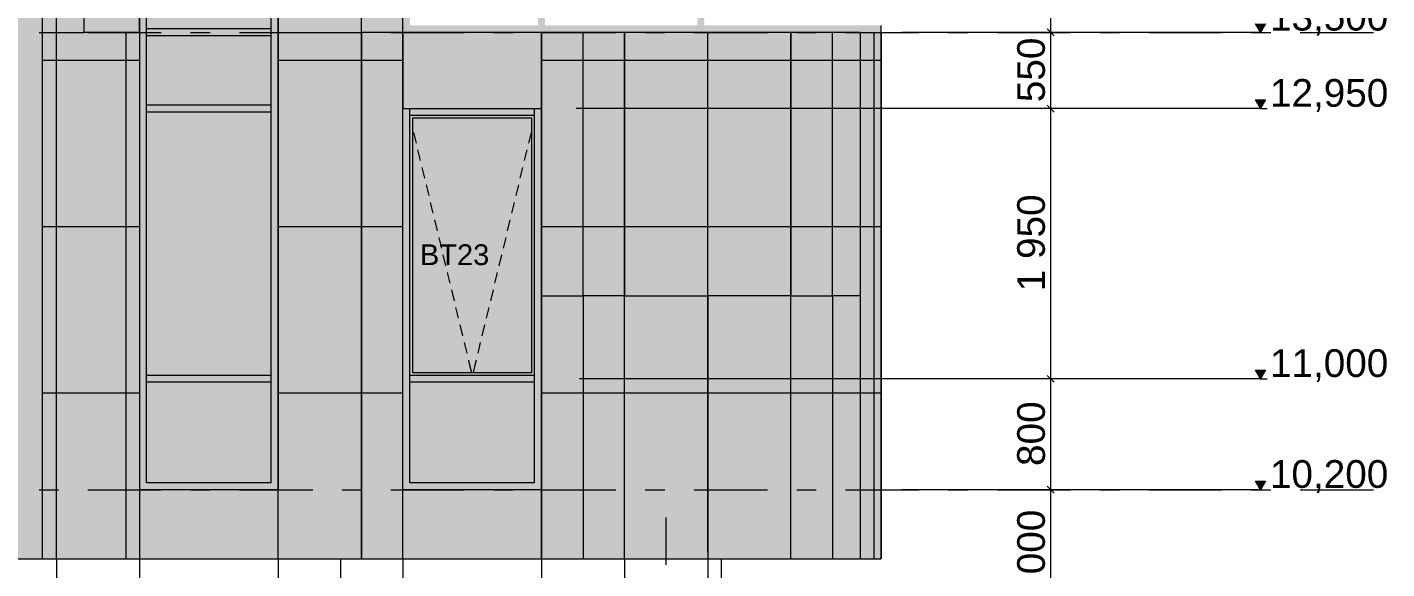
# Model space of a CAD drawing. Header units: millimetres. Extents: x 1499747 to 4230374, y -28481 to 441852.
# Drawn here: x 4151351 to 4161163, y 373458 to 377366 of the extents above; entities that cross this region are included whole.
import ezdxf

# ---------------------------------------------------------------- set-up
doc = ezdxf.new("R2010")
doc.units = ezdxf.units.MM
doc.header["$MEASUREMENT"] = 0
doc.layers.add('Чертеж и Рисунок', color=7, linetype='Continuous')
doc.styles.add('РЎР“Р•РќР•Р\xa0Р\x98Р\xa0_РЎРўР\x98Р›Р¬_2', font='')
doc.styles.get('РЎР“Р•РќР•Р\xa0Р\x98Р\xa0_РЎРўР\x98Р›Р¬_2').set_extended_font_data('GOST Common', italic=True)

msp = doc.modelspace()

# ---------------------------------------------------------------- hatches: boundary and pattern name
at = {"layer": 'Чертеж и Рисунок', "linetype": 'Continuous', "lineweight": 0, "true_color": 0xffffff}
for points in [[(4150962.66994, 399933.01142), (4150962.66994, 373528.37108), (4151462.6707, 373528.37108), (4151462.6707, 399933.01142)], [(4151462.6707, 380628.38193), (4151462.6707, 377328.37688), (4151762.67116, 377328.37688), (4151762.67116, 380628.38193)], [(4153162.8733, 380628.38193), (4153162.8733, 377328.37688), (4153762.87422, 377328.37688), (4153762.87422, 380628.38193)], [(4152062.67162, 377328.37688), (4152062.67162, 373528.37108), (4153162.8733, 373528.37108), (4153162.8733, 374028.37184), (4152162.97177, 374028.37184), (4152162.97177, 377328.37688)], [(4153762.87422, 377328.37688), (4153762.87422, 373528.37108), (4154062.87467, 373528.37108), (4154062.87467, 377328.37688)], [(4154062.87467, 377328.37688), (4154062.87467, 376778.37604), (4155062.8762, 376778.37604), (4155062.8762, 377328.37688)], [(4155062.8762, 377328.37688), (4155062.8762, 375428.37398), (4155362.87666, 375428.37398), (4155362.87666, 377328.37688)], [(4155662.87712, 377328.37688), (4155662.87712, 375428.37398), (4156262.87804, 375428.37398), (4156262.87804, 377328.37688)], [(4156862.87895, 377328.37688), (4156862.87895, 375428.37398), (4157162.87941, 375428.37398), (4157162.87941, 377328.37688)], [(4155362.87666, 375428.37398), (4155362.87666, 373528.37108), (4155662.87712, 373528.37108), (4155662.87712, 375428.37398)], [(4156262.87804, 375428.37398), (4156262.87804, 373528.37108), (4156862.87895, 373528.37108), (4156862.87895, 375428.37398)], [(4157162.87941, 373528.37108), (4157362.77971, 373528.37108), (4157362.77971, 375428.37398), (4157162.87941, 375428.37398)]]:
    msp.add_hatch(color=7, dxfattribs=at).paths.add_polyline_path(points)
at = {"layer": 'Чертеж и Рисунок', "linetype": 'Continuous', "lineweight": 0, "true_color": 0x868d8e}
for points in [[(4152162.87177, 380628.38193), (4151762.67116, 380628.38193), (4151762.67116, 377328.37688), (4152162.87177, 377328.37688)], [(4153762.87422, 380628.38193), (4153762.87422, 377328.37688), (4154062.87467, 377328.37688), (4154062.87467, 380628.38193)], [(4151462.6707, 377328.37688), (4151462.6707, 373528.37108), (4152062.67162, 373528.37108), (4152062.67162, 377328.37688)], [(4153162.8733, 377328.37688), (4153162.8733, 373528.37108), (4153762.87422, 373528.37108), (4153762.87422, 377328.37688)], [(4155362.87666, 377328.37688), (4155362.87666, 375428.37398), (4155662.87712, 375428.37398), (4155662.87712, 377328.37688)], [(4156862.87895, 377328.37688), (4156262.87804, 377328.37688), (4156262.87804, 375428.37398), (4156862.87895, 375428.37398)], [(4157162.87941, 377328.37688), (4157162.87941, 375428.37398), (4157362.77972, 375428.37398), (4157362.77972, 377328.37688)], [(4157362.77972, 373528.37108), (4157512.77995, 373528.37108), (4157512.77995, 377328.37688), (4157362.77972, 377328.37688)], [(4155062.8762, 375428.37398), (4155062.8762, 373528.37108), (4155362.87666, 373528.37108), (4155362.87666, 375428.37398)], [(4156262.87804, 375428.37398), (4155662.87712, 375428.37398), (4155662.87712, 373528.37108), (4156262.87804, 373528.37108)], [(4156862.87895, 375428.37398), (4156862.87895, 373528.37108), (4157162.87941, 373528.37108), (4157162.87941, 375428.37398)], [(4154062.87467, 374028.37184), (4154062.87467, 373528.37108), (4155062.8762, 373528.37108), (4155062.8762, 374028.37184)]]:
    msp.add_hatch(color=252, dxfattribs=at).paths.add_polyline_path(points)
at = {"layer": 'Чертеж и Рисунок', "linetype": 'Continuous', "lineweight": 0, "true_color": 0x2e2e2e}
for points in [[(4152162.87177, 377328.37688), (4152212.87185, 377328.37688), (4152212.87185, 378128.37811), (4152162.87177, 378128.37811)], [(4153162.8733, 377328.37688), (4153162.8733, 378128.37811), (4153112.87322, 378128.37811), (4153112.87322, 377328.37688)], [(4154062.87467, 377328.37688), (4154112.87475, 377378.37696), (4154112.87475, 378128.37811), (4154062.87467, 378128.37811)], [(4155037.87616, 378128.37811), (4155037.87616, 377378.37696), (4155062.8762, 377328.37688), (4155087.87624, 377378.37696), (4155087.87624, 378128.37811)], [(4156212.77796, 377328.37688), (4156237.778, 377378.37696), (4156237.778, 378128.37811), (4156187.77792, 378128.37811), (4156187.77792, 377378.37696)], [(4155062.8762, 377328.37688), (4155037.87616, 377378.37696), (4154112.87475, 377378.37696), (4154062.87467, 377328.37688)], [(4155062.8762, 377328.37688), (4156212.77796, 377328.37688), (4156187.77792, 377378.37696), (4155087.87624, 377378.37696)], [(4156237.778, 377378.37696), (4156212.77796, 377328.37688), (4157362.77972, 377328.37688), (4157512.77995, 377328.37688), (4157512.77995, 377378.37696)], [(4152212.87185, 377328.37688), (4152162.97177, 377328.37688), (4152162.97177, 376778.37604), (4152212.87185, 376778.37604)], [(4152212.87185, 377353.37692), (4152212.87185, 377303.37685), (4153112.87322, 377303.37685), (4153112.87322, 377353.37692)], [(4153162.8733, 376778.37604), (4153162.8733, 377328.37688), (4153112.87322, 377328.37688), (4153112.87322, 376778.37604)], [(4152212.87185, 376803.37608), (4152212.87185, 376753.37601), (4153112.87322, 376753.37601), (4153112.87322, 376803.37608)], [(4152212.87185, 376778.37604), (4152162.97177, 376778.37604), (4152162.97177, 376328.37536), (4152212.87185, 376328.37536)], [(4153162.8733, 376328.37536), (4153162.8733, 376778.37604), (4153112.87322, 376778.37604), (4153112.87322, 376328.37536)], [(4154062.87467, 376328.37536), (4154112.87475, 376328.37536), (4154112.87475, 376778.37604), (4154062.87467, 376778.37604)], [(4154112.87475, 376778.37604), (4154112.87475, 376728.37597), (4155012.87613, 376728.37597), (4155012.87613, 376778.37604)], [(4155062.8762, 376328.37536), (4155062.8762, 376778.37604), (4155012.87613, 376778.37604), (4155012.87613, 376328.37536)], [(4152212.87185, 376328.37536), (4152162.97177, 376328.37536), (4152162.97177, 374828.37307), (4152212.87185, 374828.37307)], [(4153162.8733, 374828.37307), (4153162.8733, 376328.37536), (4153112.87322, 376328.37536), (4153112.87322, 374828.37307)], [(4154062.87467, 374828.37307), (4154112.87475, 374828.37307), (4154112.87475, 376328.37536), (4154062.87467, 376328.37536)], [(4155062.8762, 374828.37307), (4155062.8762, 376328.37536), (4155012.87613, 376328.37536), (4155012.87613, 374828.37307)], [(4152212.87185, 374828.37307), (4152162.97177, 374828.37307), (4152162.97177, 374028.57184), (4152212.87185, 374078.37192)], [(4152212.87185, 374853.3731), (4152212.87185, 374803.37303), (4153112.87322, 374803.37303), (4153112.87322, 374853.3731)], [(4153162.8733, 374828.37307), (4153112.87322, 374828.37307), (4153112.87322, 374078.37192), (4153162.8733, 374028.37184)], [(4154062.87467, 374828.37307), (4154062.87467, 374028.37184), (4154112.87475, 374078.37192), (4154112.87475, 374828.37307)], [(4154112.87475, 374853.3731), (4154112.87475, 374803.37303), (4155012.87613, 374803.37303), (4155012.87613, 374853.3731)], [(4155062.8762, 374828.37307), (4155012.87613, 374828.37307), (4155012.87613, 374078.37192), (4155062.8762, 374028.37184)], [(4152212.87185, 374078.37192), (4152162.97177, 374028.57184), (4152162.97177, 374028.37184), (4153162.8733, 374028.37184), (4153112.87322, 374078.37192)], [(4154062.87467, 374028.37184), (4155062.8762, 374028.37184), (4155012.87613, 374078.37192), (4154112.87475, 374078.37192)]]:
    msp.add_hatch(color=250, dxfattribs=at).paths.add_polyline_path(points)
at = {"layer": 'Чертеж и Рисунок', "linetype": 'Continuous', "lineweight": 0, "true_color": 0x84adf9}
for points in [[(4152212.87185, 378103.37807), (4152212.87185, 377353.37692), (4153112.87322, 377353.37692), (4153112.87322, 378103.37807)], [(4153112.87322, 377303.37685), (4152212.87185, 377303.37685), (4152212.87185, 376803.37608), (4153112.87322, 376803.37608)], [(4152212.87185, 374853.3731), (4153112.87322, 374853.3731), (4153112.87322, 376328.37536), (4153112.87322, 376753.37601), (4152212.87185, 376753.37601)], [(4154132.87478, 374873.37313), (4154992.8761, 374873.37313), (4154992.8761, 376708.37594), (4154132.87478, 376708.37594)], [(4152212.87185, 374803.37303), (4152212.87185, 374078.37192), (4153112.87322, 374078.37192), (4153112.87322, 374803.37303)], [(4154112.87475, 374803.37303), (4154112.87475, 374078.37192), (4155012.87613, 374078.37192), (4155012.87613, 374803.37303)]]:
    msp.add_hatch(color=161, dxfattribs=at).paths.add_polyline_path(points)
at = {"layer": 'Чертеж и Рисунок', "linetype": 'Continuous', "lineweight": 0, "true_color": 0x000000}
for points in [[(4160252.08413, 377328.37688), (4160288.28419, 377390.87698), (4160215.78408, 377390.87698)], [(4160252.08413, 376778.37604), (4160288.28419, 376840.87614), (4160215.78408, 376840.87614)], [(4160252.08413, 374828.37307), (4160288.28419, 374890.87316), (4160215.78408, 374890.87316)], [(4160252.08413, 374028.37184), (4160288.28419, 374090.87194), (4160215.78408, 374090.87194)]]:
    msp.add_hatch(color=18, dxfattribs=at).paths.add_polyline_path(points)
at = {"layer": 'Чертеж и Рисунок', "linetype": 'Continuous', "lineweight": 0, "true_color": 0xf7fdff}
for points in [[(4154112.87475, 374853.3731), (4154132.87478, 374873.37313), (4154132.87478, 376708.37594), (4154112.87475, 376728.37597)], [(4155012.87613, 376728.37597), (4154112.87475, 376728.37597), (4154132.87478, 376708.37594), (4154992.8761, 376708.37594)], [(4155012.87613, 374853.3731), (4155012.87613, 376728.37597), (4154992.8761, 376708.37594), (4154992.8761, 374873.37313)], [(4155012.87613, 374853.3731), (4154992.8761, 374873.37313), (4154132.87478, 374873.37313), (4154112.87475, 374853.3731)]]:
    msp.add_hatch(color=7, dxfattribs=at).paths.add_polyline_path(points)

# ---------------------------------------------------------------- linework, layer by layer
at = {"layer": 'Чертеж и Рисунок', "color": 253, "linetype": 'Continuous', "lineweight": 5, "true_color": 0xaaaaaa}
for points in [[(4151562.97086, 373528.37108), (4151562.97086, 404178.45791)], [(4152162.97177, 373528.37108), (4152162.97177, 404178.45791)], [(4153162.9733, 373528.37108), (4153162.9733, 404178.45791)], [(4153762.97422, 373528.37108), (4153762.97422, 404178.45791)], [(4154063.07468, 373528.37108), (4154063.07468, 404178.45791)], [(4155062.8762, 373528.37108), (4155062.8762, 377328.37688)], [(4155662.87712, 373528.37108), (4155662.87712, 377328.37688)], [(4156262.87804, 373578.37116), (4156262.87804, 377328.37688)], [(4156862.87895, 373528.37108), (4156862.87895, 377328.37688)], [(4157462.87987, 373528.37108), (4157462.87987, 377328.37688)], [(4151462.6707, 377128.37658), (4152162.97177, 377128.37658)], [(4153162.8733, 377128.37658), (4154062.87467, 377128.37658)], [(4155062.8762, 377128.37658), (4157512.77995, 377128.37658)], [(4151462.6707, 375928.37475), (4152162.97177, 375928.37475)], [(4153162.8733, 375928.37475), (4154062.87467, 375928.37475)], [(4155062.8762, 375928.37475), (4157512.77995, 375928.37475)], [(4151462.6707, 374728.37291), (4152162.97177, 374728.37291)], [(4153162.8733, 374728.37291), (4154062.87467, 374728.37291)], [(4155062.8762, 374728.37291), (4157512.77995, 374728.37291)], [(4151462.6707, 373528.37108), (4152162.97177, 373528.37108)], [(4151562.67086, 373528.37108), (4151562.67086, 363828.35626)], [(4152162.47177, 373528.37108), (4152162.47177, 363828.35626)], [(4153162.4733, 373528.37108), (4153162.4733, 368078.36275)], [(4153162.8733, 373528.37108), (4154062.87467, 373528.37108)], [(4153612.47399, 373528.37108), (4153612.47399, 368078.36275)], [(4154062.47467, 373528.37108), (4154062.47467, 368078.36275)], [(4155062.4762, 373528.37108), (4155062.4762, 363828.35626)], [(4155662.47712, 373528.37108), (4155662.47712, 363828.35626)], [(4156262.47804, 373528.37108), (4156262.47804, 363828.35626)]]:
    msp.add_lwpolyline(points, dxfattribs=at)
at = {"layer": 'Чертеж и Рисунок', "color": 7, "linetype": 'Continuous', "lineweight": 5}
for points in [[(4151462.6707, 373528.37108), (4151462.6707, 399933.01142)], [(4151762.67116, 377328.37688), (4151762.67116, 380628.38193)], [(4153162.8733, 380628.38193), (4153162.8733, 377328.37688)], [(4153762.87422, 377328.37688), (4153762.87422, 380628.38193)], [(4152212.87185, 377353.37692), (4152212.87185, 378103.37807)], [(4153112.87322, 377353.37692), (4153112.87322, 378103.37807)], [(4154062.87467, 377328.37688), (4154062.87467, 378128.37811)], [(4158737.68182, 377328.37688), (4158737.68182, 378128.37811)], [(4157512.77995, 377378.37696), (4157512.77995, 377328.37688)], [(4160252.08413, 377328.37688), (4160215.78408, 377390.87698)], [(4160288.28419, 377390.87698), (4160252.08413, 377328.37688)], [(4151462.6707, 377328.37688), (4151762.67116, 377328.37688)], [(4152062.67162, 377328.37688), (4152062.67162, 373528.37108)], [(4152162.87177, 377328.37688), (4152062.67162, 377328.37688)], [(4152162.97177, 377328.37688), (4152162.87177, 377328.37688)], [(4152162.97177, 374028.37184), (4152162.97177, 377328.37688)], [(4153112.87322, 377353.37692), (4152212.87185, 377353.37692)], [(4152212.87185, 377328.37688), (4152212.87185, 377353.37692)], [(4152212.87185, 377303.37685), (4152212.87185, 377328.37688)], [(4153112.87322, 377303.37685), (4152212.87185, 377303.37685)], [(4152212.87185, 376803.37608), (4152212.87185, 377303.37685)], [(4153112.87322, 377328.37688), (4153112.87322, 377353.37692)], [(4153112.87322, 377303.37685), (4153112.87322, 377328.37688)], [(4153112.87322, 376803.37608), (4153112.87322, 377303.37685)], [(4153162.8733, 377328.37688), (4153762.87422, 377328.37688)], [(4153762.87422, 377328.37688), (4153762.87422, 373528.37108)], [(4154062.87467, 377328.37688), (4153762.87422, 377328.37688)], [(4155062.8762, 377328.37688), (4154062.87467, 377328.37688)], [(4154062.87467, 377328.37688), (4154062.87467, 376778.37604)], [(4156212.77796, 377328.37688), (4155062.8762, 377328.37688)], [(4155062.8762, 377328.37688), (4155062.8762, 376778.37604)], [(4155362.87666, 375428.37398), (4155362.87666, 377328.37688)], [(4155662.87712, 377328.37688), (4155662.87712, 375428.37398)], [(4157362.77972, 377328.37688), (4156212.77796, 377328.37688)], [(4156262.87804, 375428.37398), (4156262.87804, 377328.37688)], [(4156862.87895, 377328.37688), (4156862.87895, 375428.37398)], [(4157162.87941, 375428.37398), (4157162.87941, 377328.37688)], [(4157362.77972, 377328.37688), (4157362.77972, 373528.37108)], [(4157362.77972, 377328.37688), (4157512.77995, 377328.37688)], [(4157512.77995, 377328.37688), (4157512.77995, 373528.37108)], [(4160252.08413, 377328.37688), (4157662.78017, 377328.37688)], [(4158784.58189, 377328.37688), (4157662.78017, 377328.37688)], [(4158712.68178, 377353.37692), (4158762.68186, 377303.37685)], [(4158737.68182, 376778.37604), (4158737.68182, 377328.37688)], [(4160252.08413, 377328.37688), (4160298.8842, 377328.37688)], [(4152212.87185, 376778.37604), (4152212.87185, 376803.37608)], [(4153112.87322, 376803.37608), (4152212.87185, 376803.37608)], [(4153112.87322, 376778.37604), (4153112.87322, 376803.37608)], [(4158712.68178, 376803.37608), (4158762.68186, 376753.37601)], [(4160252.08413, 376778.37604), (4160215.78408, 376840.87614)], [(4160215.78408, 376840.87614), (4160288.28419, 376840.87614)], [(4160288.28419, 376840.87614), (4160252.08413, 376778.37604)], [(4152212.87185, 376753.37601), (4152212.87185, 376778.37604)], [(4153112.87322, 376753.37601), (4152212.87185, 376753.37601)], [(4152212.87185, 376328.37536), (4152212.87185, 376753.37601)], [(4153112.87322, 376753.37601), (4153112.87322, 376778.37604)], [(4153112.87322, 376328.37536), (4153112.87322, 376753.37601)], [(4154062.87467, 373528.37108), (4154062.87467, 376778.37604)], [(4154062.87467, 376778.37604), (4155062.8762, 376778.37604)], [(4154112.87475, 376728.37597), (4154112.87475, 376778.37604)], [(4155012.87613, 376728.37597), (4154112.87475, 376728.37597)], [(4154112.87475, 376328.37536), (4154112.87475, 376728.37597)], [(4154132.87478, 376708.37594), (4154132.87478, 374873.37313)], [(4154992.8761, 376708.37594), (4154132.87478, 376708.37594)], [(4154992.8761, 374873.37313), (4154992.8761, 376708.37594)], [(4155012.87613, 376728.37597), (4155012.87613, 376778.37604)], [(4155012.87613, 376328.37536), (4155012.87613, 376728.37597)], [(4155062.8762, 376778.37604), (4155062.8762, 375428.37398)], [(4160252.08413, 376778.37604), (4155312.87658, 376778.37604)], [(4158784.58189, 376778.37604), (4155362.87666, 376778.37604)], [(4158737.68182, 374828.37307), (4158737.68182, 376778.37604)], [(4160252.08413, 376778.37604), (4160298.8842, 376778.37604)], [(4152212.87185, 374853.3731), (4152212.87185, 376328.37536)], [(4153112.87322, 374853.3731), (4153112.87322, 376328.37536)], [(4154112.87475, 374853.3731), (4154112.87475, 376328.37536)], [(4155012.87613, 374853.3731), (4155012.87613, 376328.37536)], [(4155062.8762, 375428.37398), (4155362.87666, 375428.37398)], [(4155362.87666, 375428.37398), (4155362.87666, 373528.37108)], [(4155662.87712, 375428.37398), (4155362.87666, 375428.37398)], [(4155662.87712, 375428.37398), (4156262.87804, 375428.37398)], [(4155662.87712, 373528.37108), (4155662.87712, 375428.37398)], [(4156262.87804, 375428.37398), (4156262.87804, 373528.37108)], [(4156862.87895, 375428.37398), (4156262.87804, 375428.37398)], [(4156862.87895, 373528.37108), (4156862.87895, 375428.37398)], [(4156862.87895, 375428.37398), (4157162.87941, 375428.37398)], [(4157162.87941, 375428.37398), (4157162.87941, 373528.37108)], [(4157362.77972, 375428.37398), (4157162.87941, 375428.37398)], [(4152212.87185, 374828.37307), (4152212.87185, 374853.3731)], [(4153112.87322, 374853.3731), (4152212.87185, 374853.3731)], [(4152212.87185, 374803.37303), (4152212.87185, 374828.37307)], [(4153112.87322, 374828.37307), (4153112.87322, 374853.3731)], [(4153112.87322, 374803.37303), (4153112.87322, 374828.37307)], [(4154112.87475, 374828.37307), (4154112.87475, 374853.3731)], [(4155012.87613, 374853.3731), (4154112.87475, 374853.3731)], [(4154112.87475, 374803.37303), (4154112.87475, 374828.37307)], [(4154132.87478, 374873.37313), (4154992.8761, 374873.37313)], [(4155012.87613, 374828.37307), (4155012.87613, 374853.3731)], [(4155012.87613, 374803.37303), (4155012.87613, 374828.37307)], [(4158784.58189, 374828.37307), (4155337.87662, 374828.37307)], [(4160252.08413, 374828.37307), (4155362.87666, 374828.37307)], [(4158712.68178, 374853.3731), (4158762.68186, 374803.37303)], [(4158737.68182, 374028.37184), (4158737.68182, 374828.37307)], [(4160252.08413, 374828.37307), (4160215.78408, 374890.87316)], [(4160215.78408, 374890.87316), (4160288.28419, 374890.87316)], [(4160288.28419, 374890.87316), (4160252.08413, 374828.37307)], [(4160252.08413, 374828.37307), (4160298.8842, 374828.37307)], [(4152212.87185, 374078.37192), (4152212.87185, 374803.37303)], [(4153112.87322, 374803.37303), (4152212.87185, 374803.37303)], [(4153112.87322, 374078.37192), (4153112.87322, 374803.37303)], [(4154112.87475, 374078.37192), (4154112.87475, 374803.37303)], [(4155012.87613, 374803.37303), (4154112.87475, 374803.37303)], [(4155012.87613, 374078.37192), (4155012.87613, 374803.37303)], [(4153112.87322, 374078.37192), (4152212.87185, 374078.37192)], [(4155012.87613, 374078.37192), (4154112.87475, 374078.37192)], [(4158712.68178, 374053.37188), (4158762.68186, 374003.3718)], [(4160252.08413, 374028.37184), (4160215.78408, 374090.87194)], [(4160215.78408, 374090.87194), (4160288.28419, 374090.87194)], [(4160288.28419, 374090.87194), (4160252.08413, 374028.37184)], [(4153162.8733, 374028.37184), (4152162.97177, 374028.37184)], [(4153162.8733, 373528.37108), (4153162.8733, 374028.37184)], [(4160252.08413, 374028.37184), (4157662.78017, 374028.37184)], [(4158784.58189, 374028.37184), (4157662.78017, 374028.37184)], [(4158737.68182, 373028.37032), (4158737.68182, 374028.37184)], [(4160252.08413, 374028.37184), (4160298.8842, 374028.37184)], [(4150962.66994, 373528.37108), (4151462.6707, 373528.37108)], [(4152062.67162, 373528.37108), (4153162.8733, 373528.37108)], [(4153762.87422, 373528.37108), (4154062.87467, 373528.37108)], [(4155362.87666, 373528.37108), (4155662.87712, 373528.37108)], [(4156262.87804, 373528.37108), (4156862.87895, 373528.37108)], [(4156362.77819, 363828.35626), (4156362.77819, 373528.37108)], [(4157162.87941, 373528.37108), (4157362.77972, 373528.37108)], [(4157362.77972, 373528.37108), (4157512.77995, 373528.37108)]]:
    msp.add_lwpolyline(points, dxfattribs=at)
at = {"layer": 'Чертеж и Рисунок', "color": 8, "linetype": 'Continuous', "lineweight": 15}
for points in [[(4152162.87177, 377328.37688), (4152162.87177, 380628.38193)], [(4152062.67162, 377328.37688), (4151762.67116, 377328.37688)], [(4153162.8733, 377328.37688), (4153162.8733, 374028.37184)], [(4155062.8762, 375428.37398), (4155062.8762, 374028.37184)], [(4155062.8762, 374028.37184), (4154062.87467, 374028.37184)], [(4155062.8762, 374028.37184), (4155062.8762, 373528.37108)], [(4155962.77758, 373487.17102), (4155962.77758, 373828.37154)], [(4151462.6707, 373528.37108), (4152062.67162, 373528.37108)], [(4153162.8733, 373528.37108), (4153762.87422, 373528.37108)], [(4154062.87467, 373528.37108), (4155062.8762, 373528.37108)], [(4155062.8762, 373528.37108), (4155362.87666, 373528.37108)], [(4155662.87712, 373528.37108), (4156262.87804, 373528.37108)], [(4156862.87895, 373528.37108), (4157162.87941, 373528.37108)]]:
    msp.add_lwpolyline(points, dxfattribs=at)
at = {"layer": 'Чертеж и Рисунок', "color": 1, "linetype": 'Continuous', "lineweight": 0}
for points in [[(4151436.57066, 377328.37688), (4151577.67088, 377328.37688)], [(4151789.3712, 377328.37688), (4152318.57201, 377328.37688)], [(4152530.17233, 377328.37688), (4152671.27255, 377328.37688)], [(4152882.97287, 377328.37688), (4153412.17368, 377328.37688)], [(4153623.774, 377328.37688), (4153764.97422, 377328.37688)], [(4153976.57454, 377328.37688), (4154505.77535, 377328.37688)], [(4154717.47567, 377328.37688), (4154858.57589, 377328.37688)], [(4155070.17621, 377328.37688), (4155599.37702, 377328.37688)], [(4155811.07735, 377328.37688), (4155952.17756, 377328.37688)], [(4156163.77788, 377328.37688), (4156692.97869, 377328.37688)], [(4156904.67902, 377328.37688), (4157045.77923, 377328.37688)], [(4157257.47956, 377328.37688), (4157786.58036, 377328.37688)], [(4157998.28069, 377328.37688), (4158139.3809, 377328.37688)], [(4158351.08123, 377328.37688), (4158880.18203, 377328.37688)], [(4159091.88236, 377328.37688), (4159232.98257, 377328.37688)], [(4159444.6829, 377328.37688), (4159973.78371, 377328.37688)], [(4160185.48403, 377328.37688), (4160326.58424, 377328.37688)], [(4160538.28457, 377328.37688), (4161067.48538, 377328.37688)], [(4151436.57066, 374028.37184), (4151577.67088, 374028.37184)], [(4151789.3712, 374028.37184), (4152318.57201, 374028.37184)], [(4152530.17233, 374028.37184), (4152671.27255, 374028.37184)], [(4152882.97287, 374028.37184), (4153412.17368, 374028.37184)], [(4153623.774, 374028.37184), (4153764.97422, 374028.37184)], [(4153976.57454, 374028.37184), (4154505.77535, 374028.37184)], [(4154717.47567, 374028.37184), (4154858.57589, 374028.37184)], [(4155070.17621, 374028.37184), (4155599.37702, 374028.37184)], [(4155811.07735, 374028.37184), (4155952.17756, 374028.37184)], [(4156163.77788, 374028.37184), (4156692.97869, 374028.37184)], [(4156904.67902, 374028.37184), (4157045.77923, 374028.37184)], [(4157257.47956, 374028.37184), (4157786.58036, 374028.37184)], [(4157998.28069, 374028.37184), (4158139.3809, 374028.37184)], [(4158351.08123, 374028.37184), (4158880.18203, 374028.37184)], [(4159091.88236, 374028.37184), (4159232.98257, 374028.37184)], [(4159444.6829, 374028.37184), (4159973.78371, 374028.37184)], [(4160185.48403, 374028.37184), (4160326.58424, 374028.37184)], [(4160538.28457, 374028.37184), (4161067.48538, 374028.37184)]]:
    msp.add_lwpolyline(points, dxfattribs=at)
at = {"layer": 'Чертеж и Рисунок', "color": 254, "linetype": 'Continuous', "lineweight": 5, "true_color": 0xcccccc}
msp.add_lwpolyline([(4157513.77995, 377328.37688), (4157513.77995, 373528.37108)], dxfattribs=at)
at = {"layer": 'Чертеж и Рисунок', "color": 23, "linetype": 'Continuous', "lineweight": 5, "true_color": 0xbf8080}
for points in [[(4154138.37479, 376607.07578), (4154157.17482, 376529.27566)], [(4154987.37609, 376607.07578), (4154968.57606, 376529.27566)], [(4154168.87484, 376480.67559), (4154187.67487, 376402.87547)], [(4154956.87604, 376480.67559), (4154938.07601, 376402.87547)], [(4154199.37488, 376354.2754), (4154218.17491, 376276.57528)], [(4154926.37599, 376354.2754), (4154907.57597, 376276.57528)], [(4154229.87493, 376227.9752), (4154248.67496, 376150.17508)], [(4154895.87595, 376227.9752), (4154877.07592, 376150.17508)], [(4154260.37498, 376101.57501), (4154279.17501, 376023.77489)], [(4154865.3759, 376101.57501), (4154846.57587, 376023.77489)], [(4154290.87502, 375975.17482), (4154309.67505, 375897.4747)], [(4154834.87585, 375975.17482), (4154816.07583, 375897.4747)], [(4154321.37507, 375848.77462), (4154340.1751, 375771.07451)], [(4154804.37581, 375848.77462), (4154785.57578, 375771.07451)], [(4154351.87512, 375722.47443), (4154370.67515, 375644.67431)], [(4154773.87576, 375722.47443), (4154755.07573, 375644.67431)], [(4154382.37516, 375596.07424), (4154401.17519, 375518.27412)], [(4154743.37571, 375596.07424), (4154724.57569, 375518.27412)], [(4154412.87521, 375469.67404), (4154431.67524, 375391.97393)], [(4154712.87567, 375469.67404), (4154694.07564, 375391.97393)], [(4154443.37526, 375343.37385), (4154462.17528, 375265.57373)], [(4154682.27562, 375343.37385), (4154663.57559, 375265.57373)], [(4154473.8753, 375216.97366), (4154492.67533, 375139.17354)], [(4154651.77557, 375216.97366), (4154633.07555, 375139.17354)], [(4154504.37535, 375090.57347), (4154523.17538, 375012.87335)], [(4154621.27553, 375090.57347), (4154602.5755, 375012.87335)], [(4154534.8754, 374964.27327), (4154544.07541, 374926.17321)], [(4154544.07541, 374926.17321), (4154556.77543, 374873.37313)], [(4154581.67547, 374926.17321), (4154568.87545, 374873.37313)], [(4154590.77548, 374964.27327), (4154581.67547, 374926.17321)]]:
    msp.add_lwpolyline(points, dxfattribs=at)

# ---------------------------------------------------------------- texts
at = {"layer": 'Чертеж и Рисунок', "color": 7, "linetype": 'Continuous', "lineweight": 15, "char_height": 200.0004799, "attachment_point": 7, "style": 'РЎР“Р•РќР•Р\xa0Р\x98Р\xa0_РЎРўР\x98Р›Р¬_2'}
for s, insert in [('\\A1;{\\pql;\\fArial|b0|i0|c204|p0;\\W1.000000;13,500}', (4160319.70827, 377304.496)), ('\\A1;{\\pql;\\fArial|b0|i0|c204|p0;\\W1.000000;12,950}', (4160319.70827, 376754.48524)), ('\\A1;{\\pql;\\fArial|b0|i0|c204|p0;\\W1.000000;11,000}', (4160319.70827, 374804.67171)), ('\\A1;{\\pql;\\fArial|b0|i0|c204|p0;\\W1.000000;10,200}', (4160319.70827, 374004.57996))]:
    msp.add_mtext(s, dxfattribs=dict(at, insert=insert))
at = {"layer": 'Чертеж и Рисунок', "color": 7, "linetype": 'Continuous', "lineweight": 15, "char_height": 200.0004799, "attachment_point": 7, "rotation": 90, "style": 'РЎР“Р•РќР•Р\xa0Р\x98Р\xa0_РЎРўР\x98Р›Р¬_2'}
for s, insert in [('\\A1;{\\pql;\\fArial|b0|i0|c204|p0;\\W1.000000;550}', (4158698.52294, 376824.72365)), ('\\A1;{\\pql;\\fArial|b0|i0|c204|p0;\\W1.000000;1 950}', (4158698.52294, 375460.17417)), ('\\A1;{\\pql;\\fArial|b0|i0|c204|p0;\\W1.000000;800}', (4158698.52294, 374199.69684)), ('\\A1;{\\pql;\\fArial|b0|i0|c204|p0;\\W1.000000;1 000}', (4158698.52294, 373185.10143))]:
    msp.add_mtext(s, dxfattribs=dict(at, insert=insert))
at = {"layer": 'Чертеж и Рисунок', "color": 1, "linetype": 'Continuous', "lineweight": 0, "insert": (4154185.25744, 375647.00939), "char_height": 150.0002956, "attachment_point": 7, "style": 'РЎР“Р•РќР•Р\xa0Р\x98Р\xa0_РЎРўР\x98Р›Р¬_2'}
msp.add_mtext('\\A1;{\\pql;\\fArial|b0|i0|c204|p0;\\W1.000000;ВТ23}', dxfattribs=at)

doc.saveas('drawing.dxf')
